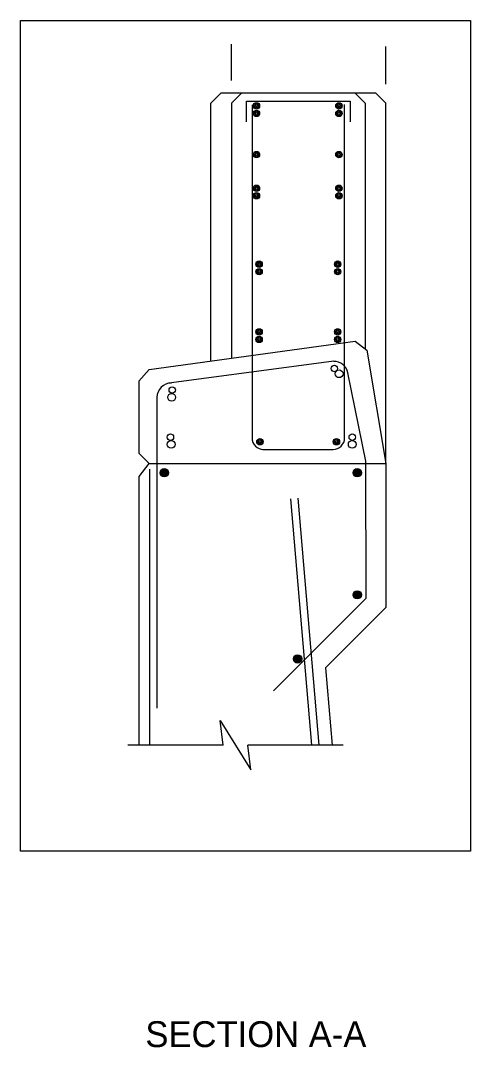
# Model space of a CAD drawing. Extents: x 25576 to 25873, y -3191 to -3046.
# Drawn here: x 25760.11 to 25763.75, y -3112.29 to -3103.98 of the extents above; entities that cross this region are included whole.
import ezdxf

# ---------------------------------------------------------------- set-up
doc = ezdxf.new("R2010")
doc.units = 0
for name, color, linetype in [('border_NO-PLOT', 7, 'Continuous'), ('str_Concrete-A', 7, 'Continuous'), ('str_Reinforcement-F', 7, 'Continuous'), ('str_Reinforcement-G', 7, 'Continuous'), ('str_Reinforcement-I', 7, 'Continuous'), ('str_Reinforcement-J', 7, 'Continuous'), ('str_Reinforcement-K', 7, 'Continuous'), ('str_Reinforcement-M', 7, 'Continuous'), ('str_Reinforcement-N', 7, 'Continuous'), ('str_Reinforcement-O', 7, 'Continuous'), ('tcd_BARRIER-CONC-anno', 7, 'Continuous')]:
    doc.layers.add(name, color=color, linetype=linetype)

msp = doc.modelspace()

# ---------------------------------------------------------------- linework, layer by layer
at = {"layer": 'str_Concrete-A'}
for p, q in [((25761.7328, -3104.5641), (25761.6495, -3104.6474)), ((25761.7328, -3104.5641), (25762.9828, -3104.5641)), ((25761.8162, -3104.6474), (25761.8995, -3104.5641)), ((25762.8995, -3104.6474), (25762.8162, -3104.5641)), ((25762.9828, -3104.5641), (25763.0662, -3104.6474)), ((25761.6495, -3106.7345), (25761.6495, -3104.6474)), ((25761.8162, -3104.6474), (25761.8162, -3106.7118)), ((25762.8995, -3104.6474), (25762.8995, -3106.6362)), ((25763.0662, -3107.5641), (25763.0662, -3104.6474)), ((25761.1487, -3106.8028), (25762.8169, -3106.5753)), ((25762.8169, -3106.5753), (25762.9132, -3106.6463)), ((25762.9132, -3106.6463), (25763.0662, -3107.5641)), ((25761.1487, -3106.8028), (25761.0662, -3106.8974)), ((25761.0662, -3106.8974), (25761.0662, -3107.4807)), ((25761.0662, -3107.4807), (25761.1495, -3107.5641)), ((25761.146, -3107.5641), (25761.0662, -3107.6707)), ((25761.1495, -3107.5641), (25763.0662, -3107.5641)), ((25763.0662, -3107.5641), (25763.0662, -3108.7307)), ((25761.0662, -3107.6707), (25761.0662, -3109.8435)), ((25763.0662, -3108.7307), (25762.5793, -3109.2176)), ((25762.5793, -3109.2176), (25762.633, -3109.8435)), ((25761.7496, -3109.8435), (25760.9771, -3109.8435)), ((25762.7221, -3109.8435), (25761.9496, -3109.8435))]:
    msp.add_line(p, q, dxfattribs=at)
msp.add_lwpolyline([(25761.7496, -3109.8435), (25761.7246, -3109.6435), (25761.9746, -3110.0435), (25761.9496, -3109.8435)], dxfattribs=at)
at = {"layer": 'str_Reinforcement-F'}
for centre in [(25762.6498, -3106.7956), (25761.3367, -3106.9694), (25761.322, -3107.3514), (25762.7949, -3107.3514)]:
    msp.add_circle(centre, 0.026, dxfattribs=at)
at = {"layer": 'str_Reinforcement-G'}
for centre in [(25762.6886, -3106.8382), (25761.3324, -3107.0284), (25761.3281, -3107.4093), (25762.7944, -3107.4093)]:
    msp.add_circle(centre, 0.0313, dxfattribs=at)
at = {"layer": 'str_Reinforcement-I'}
for p, q in [((25761.9828, -3104.6618), (25761.9828, -3107.3569)), ((25762.7328, -3107.3567), (25762.7328, -3104.6573)), ((25762.071, -3107.4502), (25762.6393, -3107.4502))]:
    msp.add_line(p, q, dxfattribs=at)
for centre, start, end in [((25762.0764, -3107.3567), 180, 270), ((25762.6393, -3107.3567), 270, 360)]:
    msp.add_arc(centre, 0.0935, start, end, dxfattribs=at)
at = {"layer": 'str_Reinforcement-J'}
for p, q in [((25761.9383, -3104.7995), (25761.9383, -3104.6328)), ((25761.9383, -3104.6328), (25762.7785, -3104.6328)), ((25762.7785, -3104.6328), (25762.7785, -3104.7995))]:
    msp.add_line(p, q, dxfattribs=at)
at = {"layer": 'str_Reinforcement-K'}
for centre, radius in [((25762.0187, -3104.67), 0.026), ((25762.0187, -3104.7307), 0.026), ((25762.0187, -3104.67), 0.0174), ((25762.0187, -3104.7307), 0.0174), ((25762.0187, -3104.67), 0.00871), ((25762.6869, -3104.67), 0.026), ((25762.6869, -3104.7307), 0.026), ((25762.6869, -3104.67), 0.0174), ((25762.6869, -3104.7307), 0.0174), ((25762.6869, -3104.67), 0.00871), ((25762.0187, -3104.7307), 0.00871), ((25762.6869, -3104.7307), 0.00871), ((25762.0187, -3105.0641), 0.026), ((25762.6869, -3105.0641), 0.026), ((25762.0187, -3105.0641), 0.0174), ((25762.0187, -3105.0641), 0.00871), ((25762.6869, -3105.0641), 0.0174), ((25762.6869, -3105.0641), 0.00871), ((25762.0187, -3105.3366), 0.026), ((25762.0187, -3105.3974), 0.026), ((25762.0187, -3105.3366), 0.0174), ((25762.0187, -3105.3366), 0.00871), ((25762.6869, -3105.3366), 0.026), ((25762.6869, -3105.3974), 0.026), ((25762.6869, -3105.3366), 0.0174), ((25762.6869, -3105.3366), 0.00871), ((25762.0187, -3105.3974), 0.0174), ((25762.0187, -3105.3974), 0.00871), ((25762.6869, -3105.3974), 0.0174), ((25762.6869, -3105.3974), 0.00871), ((25762.0402, -3105.9509), 0.026), ((25762.0402, -3105.9509), 0.0174), ((25762.0402, -3105.9509), 0.00871), ((25762.6766, -3105.9509), 0.026), ((25762.6766, -3105.9509), 0.0174), ((25762.6766, -3105.9509), 0.00871), ((25762.0402, -3106.0117), 0.026), ((25762.0402, -3106.0117), 0.0174), ((25762.0402, -3106.0117), 0.00871), ((25762.6766, -3106.0117), 0.026), ((25762.6766, -3106.0117), 0.0174), ((25762.6766, -3106.0117), 0.00871), ((25762.0402, -3106.4993), 0.026), ((25762.0402, -3106.5601), 0.026), ((25762.0402, -3106.4993), 0.0174), ((25762.0402, -3106.4993), 0.00871), ((25762.6766, -3106.4993), 0.026), ((25762.6766, -3106.5601), 0.026), ((25762.6766, -3106.4993), 0.0174), ((25762.6766, -3106.4993), 0.00871), ((25762.0402, -3106.5601), 0.0174), ((25762.0402, -3106.5601), 0.00871), ((25762.6766, -3106.5601), 0.0174), ((25762.6766, -3106.5601), 0.00871), ((25762.0471, -3107.3884), 0.026), ((25762.0471, -3107.3884), 0.0174), ((25762.6665, -3107.3884), 0.026), ((25762.6665, -3107.3884), 0.0174), ((25762.0471, -3107.3884), 0.00871), ((25762.6665, -3107.3884), 0.00871)]:
    msp.add_circle(centre, radius, dxfattribs=at)
at = {"layer": 'str_Reinforcement-M'}
for p, q in [((25762.6444, -3106.7373), (25761.3302, -3106.9127)), ((25762.9053, -3107.5443), (25762.7589, -3106.8308)), ((25761.2133, -3107.0297), (25761.2133, -3109.5445)), ((25762.9067, -3108.6545), (25762.9053, -3107.5443)), ((25762.1582, -3109.403), (25762.9067, -3108.6545))]:
    msp.add_line(p, q, dxfattribs=at)
for centre, start, end in [((25762.6444, -3106.8543), 11.59519, 90), ((25761.3302, -3107.0297), 90, 180)]:
    msp.add_arc(centre, 0.1169, start, end, dxfattribs=at)
at = {"layer": 'str_Reinforcement-N'}
for p, q in [((25761.1515, -3107.6102), (25761.1515, -3109.8435)), ((25762.2945, -3107.8499), (25762.4658, -3109.8435)), ((25762.3527, -3107.8449), (25762.5244, -3109.8435))]:
    msp.add_line(p, q, dxfattribs=at)
msp.add_lwpolyline([(25760.1082, -3103.979), (25763.752, -3103.979), (25763.752, -3110.7014), (25760.1082, -3110.7014)], close=True, dxfattribs=at)
at = {"layer": 'str_Reinforcement-O'}
for centre, radius in [((25761.2722, -3107.6393), 0.0334), ((25761.2722, -3107.6393), 0.0317), ((25761.2722, -3107.6393), 0.03), ((25761.2722, -3107.6393), 0.0283), ((25761.2722, -3107.6393), 0.0267), ((25761.2722, -3107.6393), 0.025), ((25761.2722, -3107.6393), 0.0233), ((25761.2722, -3107.6393), 0.0217), ((25761.2722, -3107.6393), 0.02), ((25761.2722, -3107.6393), 0.0183), ((25761.2722, -3107.6393), 0.0167), ((25762.8349, -3107.6393), 0.0334), ((25762.8349, -3107.6393), 0.0317), ((25762.8349, -3107.6393), 0.03), ((25762.8349, -3107.6393), 0.0283), ((25762.8349, -3107.6393), 0.0267), ((25762.8349, -3107.6393), 0.025), ((25762.8349, -3107.6393), 0.0233), ((25762.8349, -3107.6393), 0.0217), ((25762.8349, -3107.6393), 0.02), ((25762.8349, -3107.6393), 0.0183), ((25762.8349, -3107.6393), 0.0167), ((25761.2722, -3107.6393), 0.015), ((25761.2722, -3107.6393), 0.0133), ((25761.2722, -3107.6393), 0.0117), ((25761.2722, -3107.6393), 0.01), ((25761.2722, -3107.6393), 0.00834), ((25761.2722, -3107.6393), 0.00667), ((25762.8349, -3107.6393), 0.015), ((25762.8349, -3107.6393), 0.0133), ((25762.8349, -3107.6393), 0.0117), ((25762.8349, -3107.6393), 0.01), ((25762.8349, -3107.6393), 0.00834), ((25762.8349, -3107.6393), 0.00667), ((25762.8349, -3108.6274), 0.0334), ((25762.8349, -3108.6274), 0.0317), ((25762.8349, -3108.6274), 0.03), ((25762.8349, -3108.6274), 0.0283), ((25762.8349, -3108.6274), 0.0267), ((25762.8349, -3108.6274), 0.025), ((25762.8349, -3108.6274), 0.0233), ((25762.8349, -3108.6274), 0.0217), ((25762.8349, -3108.6274), 0.02), ((25762.8349, -3108.6274), 0.0183), ((25762.8349, -3108.6274), 0.0167), ((25762.8349, -3108.6274), 0.015), ((25762.8349, -3108.6274), 0.0133), ((25762.8349, -3108.6274), 0.0117), ((25762.8349, -3108.6274), 0.01), ((25762.8349, -3108.6274), 0.00834), ((25762.8349, -3108.6274), 0.00667), ((25762.352, -3109.1459), 0.0334), ((25762.352, -3109.1459), 0.0317), ((25762.352, -3109.1459), 0.03), ((25762.352, -3109.1459), 0.0283), ((25762.352, -3109.1459), 0.0267), ((25762.352, -3109.1459), 0.025), ((25762.352, -3109.1459), 0.0233), ((25762.352, -3109.1459), 0.0217), ((25762.352, -3109.1459), 0.02), ((25762.352, -3109.1459), 0.0183), ((25762.352, -3109.1459), 0.0167), ((25762.352, -3109.1459), 0.015), ((25762.352, -3109.1459), 0.0133), ((25762.352, -3109.1459), 0.0117), ((25762.352, -3109.1459), 0.01), ((25762.352, -3109.1459), 0.00834), ((25762.352, -3109.1459), 0.00667)]:
    msp.add_circle(centre, radius, dxfattribs=at)
at = {"layer": 'tcd_BARRIER-CONC-anno'}
for p, q in [((25761.8162, -3104.4657), (25761.8162, -3104.1716)), ((25763.0662, -3104.4951), (25763.0662, -3104.1883))]:
    msp.add_line(p, q, dxfattribs=at)

# ---------------------------------------------------------------- texts
at = {"layer": 'border_NO-PLOT'}
msp.add_text('SECTION A-A', height=0.209524, dxfattribs=at).set_placement((25761.1192, -3112.2879))

doc.saveas('drawing.dxf')
